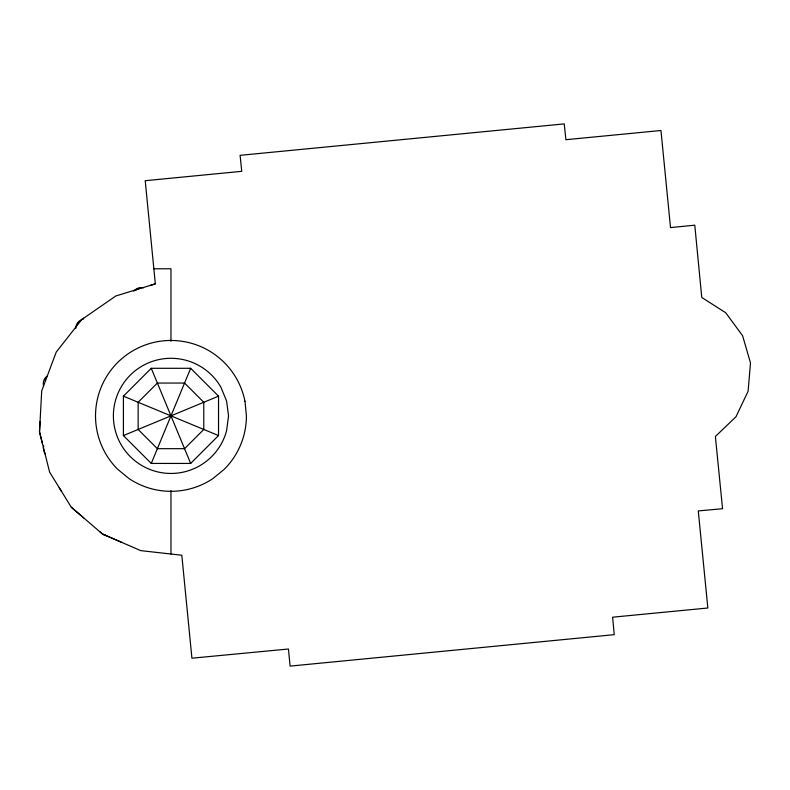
<?xml version="1.0" encoding="UTF-8"?>
<svg xmlns="http://www.w3.org/2000/svg" width="790" height="790" viewBox="0 0 790 790"><rect width="100%" height="100%" fill="white"/><g stroke="black" fill="none" stroke-linecap="round" stroke-linejoin="round"><path stroke-width="1.19" d="M40.053 421.643L39.5 431.863L49.622 472.134L71.307 507.249L83.631 517.825M43.746 445.817L43.262 447.93L44.23 452.137A9.707 9.707 0 0 0 45.386 453.983M151.265 463.434L190.667 463.434L218.534 435.567L218.534 396.165L190.667 368.298L151.265 368.298L123.408 396.165L123.408 435.567L151.265 463.434L170.472 417.051L172.151 416.36L171.45 414.681L169.771 415.372L170.472 417.051M171.45 414.681L190.667 368.298M100.083 531.956L102.572 534.089L140.808 550.64L181.809 555.232L191.921 658.198L288.449 649.005L290.108 666.108L614.255 634.666L612.606 617.197L707.84 608.004L698.281 510.923L722.554 508.721L715.385 436.465L735.974 416.784L748.1 391.228L750.5 362.916L742.59 335.701L725.674 312.722L701.767 297.465L694.785 225.199L670.522 227.589L660.954 130.508L565.907 139.702L564.238 123.892L240.091 155.334L241.75 171.331L145.222 180.703L155.334 283.857L115.814 295.983L81.795 319.525L56.238 352.063L41.712 390.862L39.5 431.863L42.482 443.704M44.803 379.881L46.067 378.301M81.795 319.525L83.631 318.251M123.408 435.567L138.388 429.365M138.141 429.454L157.378 448.681L184.564 448.681L203.781 429.454L203.781 402.278L184.564 383.051L157.378 383.051L138.141 402.278L138.141 429.454L169.771 416.36M172.151 415.372L218.534 396.165M149.814 285.546L155.334 283.857M153.853 268.778L170.966 268.778L170.966 341.32M123.408 396.165L169.771 415.372M172.151 416.36L218.534 435.567M71.307 507.249L102.572 534.089L121.69 542.365M102.572 534.089L105.692 535.442M59.309 487.835L61.571 491.469M151.265 368.298L170.472 414.681M171.45 417.051L190.667 463.434M244.969 401.152L246.421 415.866A75.524 75.524 0 0 1 224.321 469.23L212.885 478.602A75.425 75.425 0 0 1 129.047 478.602L117.601 469.221A75.425 75.425 0 0 1 135.406 349.368A75.425 75.425 0 0 1 244.94 401.182M170.966 490.63L170.966 554.027M43.509 385.964A9.737 9.737 0 0 1 46.926 376.188M75.712 328.512A9.697 9.697 0 0 1 83.256 319.051M77.252 324.581A9.036 9.036 0 0 1 78.338 322.863M133.806 291.174A9.707 9.707 0 0 1 143.543 287.767M135.742 290.147A9.055 9.055 0 0 1 139.366 288.399M228.547 415.866L226.582 430.767A57.581 57.581 0 0 1 142.18 465.745A57.581 57.581 0 0 1 130.251 375.161A57.581 57.581 0 0 1 220.835 387.08L226.582 400.965L228.547 415.866"/></g></svg>
